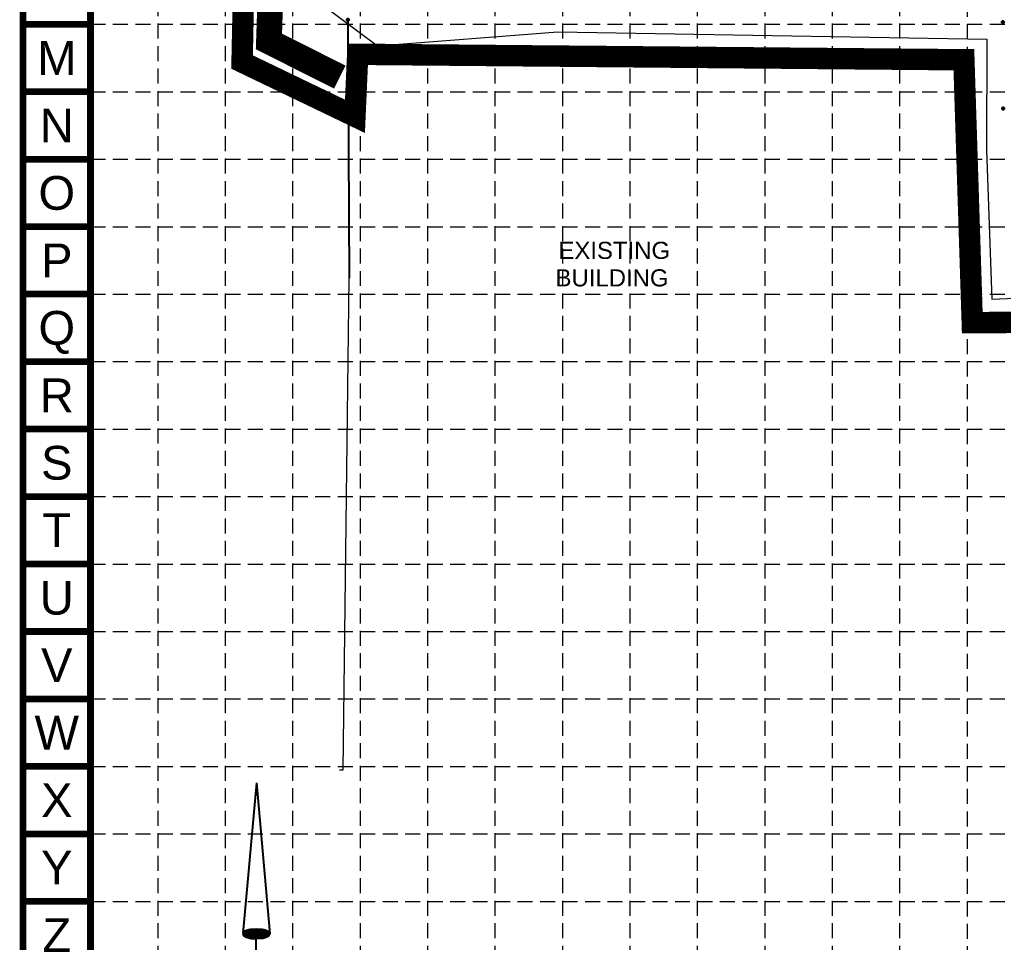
# Model space of a CAD drawing. Header units: feet. Extents: x 2331696 to 2332706, y 6924295 to 6924927.
# Drawn here: x 2331696.2 to 2331925.9, y 6924506.8 to 6924722.2 of the extents above; entities that cross this region are included whole.
import ezdxf
from ezdxf.enums import TextEntityAlignment as Align

# ---------------------------------------------------------------- set-up
doc = ezdxf.new("R2010")
doc.units = ezdxf.units.FT
doc.header["$MEASUREMENT"] = 0
doc.linetypes.add('DASHED', pattern=[0.75, 0.5, -0.25])
doc.linetypes.add('HIDDEN', pattern=[0.375, 0.25, -0.125])
for name, color, linetype in [('A-BULDG-TXT', 4, 'Continuous'), ('BASE', 7, 'Continuous'), ('BNDY', 7, 'Continuous'), ('EX-BLDG', 250, 'Continuous'), ('ex-building traced', 251, 'Continuous'), ('EX-SPOT-ELEV', 7, 'Continuous'), ('GRID', 254, 'HIDDEN'), ('Level 58', 7, 'Continuous'), ('NARROW', 7, 'Continuous'), ('SILT FENCE', 200, 'Continuous'), ('TXT-FRZ', 4, 'Continuous')]:
    doc.layers.add(name, color=color, linetype=linetype)
doc.styles.get("Standard").update_dxf_attribs({"font": 'ARIAL.TTF'})

# ---------------------------------------------------------------- blocks, each defined once
blk = doc.blocks.new('SURFPT_267')
at = {"layer": 'Level 58', "color": 51, "linetype": 'Continuous', "lineweight": 53}
blk.add_point((0, 0), dxfattribs=at)
blk = doc.blocks.new('SURFPT_289')
at = {"layer": 'Level 58', "color": 51, "linetype": 'Continuous', "lineweight": 53}
blk.add_point((0, 0), dxfattribs=at)
blk = doc.blocks.new('SURFPT_292')
at = {"layer": 'Level 58', "color": 51, "linetype": 'Continuous', "lineweight": 53}
blk.add_point((0, 0), dxfattribs=at)
blk = doc.blocks.new('North Arrow')
at = {"layer": 'NARROW'}
for p, q in [((32.43, 3.06), (32.43, 4.63)), ((0, 0), (22.36, 2)), ((28.77, -2.09), (34.02, 2.32)), ((36.18, 2.33), (30.46, 2.33)), ((36.16, 2.32), (31.04, -2.09)), ((39.1, 0.01), (59.96, 2.11)), ((0, 0), (22.33, -2.02)), ((31.2, -0.05), (21.66, -0.05)), ((21.66, -0.05), (21.66, -0.05)), ((57.45, -0.05), (33.41, -0.05)), ((59.83, -2.14), (39.04, -0.01)), ((57.69, -0.03), (57.77, -0.01)), ((57.77, -0.05), (57.69, -0.03)), ((28.77, -2.09), (34.95, -2.09)), ((32.43, -4.26), (32.43, -2.8))]:
    blk.add_line(p, q, dxfattribs=at)
blk.add_lwpolyline([(22.36, -2.03), (22.59, -1.93, 0.091577), (22.87, -1.44, 0.048306), (23.03, -0.75), (23.07, -0.01), (23.01, 0.82, 0.048306), (22.87, 1.42, 0.091577), (22.59, 1.91), (22.36, 2.01), (22.14, 1.91, 0.091577), (21.86, 1.42, 0.048306), (21.72, 0.82), (21.66, -0.01), (21.72, -0.83, 0.048306), (21.86, -1.44, 0.091577), (22.14, -1.93)], format="xyb", close=True, dxfattribs=at)
for points in [[(57.46, -0.03), (57.44, 0.08, -0.066818), (57.67, 0.47, -0.03073), (58.01, 0.84), (58.52, 1.29), (59.07, 1.7, -0.03073), (59.5, 1.95, -0.066818), (59.93, 2.1), (60.04, 2.06)], [(60.04, 2.06), (60.05, 1.95, -0.066818), (59.82, 1.56, -0.03073), (59.43, 1.14), (58.97, 0.74), (58.42, 0.33, -0.03073), (57.99, 0.08, -0.036692), (57.76, -0.02)], [(57.46, -0.04), (57.44, -0.15, 0.066818), (57.67, -0.54, 0.03073), (58.01, -0.9), (58.52, -1.36), (59.07, -1.77, 0.03073), (59.5, -2.02, 0.066818), (59.93, -2.17), (60.04, -2.13)], [(60.04, -2.13), (60.05, -2.01, 0.066818), (59.82, -1.63, 0.03073), (59.43, -1.2), (58.97, -0.8), (58.42, -0.4, 0.03073), (57.99, -0.15, 0.036692), (57.76, -0.05)]]:
    blk.add_lwpolyline(points, format="xyb", dxfattribs=at)
for centre, start, end in [((30.46, 3.86), 178.8769, 270), ((34.95, -3.62), 358.8769, 90)]:
    blk.add_arc(centre, 1.53, start, end, dxfattribs=at)
for points in [[(23.02, 0.75), (21.85, 1.42), (22.87, 1.44), (22.14, 1.91)], [(22.87, 1.44), (22.14, 1.91), (22.59, 1.91), (22.36, 2)], [(31.05, -2.09), (36.15, 2.36), (28.75, -2.06), (34.01, 2.36)], [(59.26, 1), (58.69, 1.42), (59.45, 1.15), (59, 1.65)], [(59.45, 1.15), (59, 1.65), (59.62, 1.34), (59.28, 1.82)], [(59.62, 1.34), (59.28, 1.82), (59.81, 1.55), (59.49, 1.95)], [(59.81, 1.55), (59.49, 1.95), (59.93, 1.73), (59.69, 2.04)], [(59.93, 1.73), (59.69, 2.04), (60.05, 1.94), (59.93, 2.1)], [(60.05, 1.94), (59.93, 2.1), (60.04, 2.06)], [(23.03, -0.76), (21.67, -0.05), (23.07, -0.05), (21.72, 0.82)], [(23.07, -0.05), (21.72, 0.82), (23.02, 0.75), (21.85, 1.42)], [(57.44, 0.08), (57.7, -0.01), (57.5, 0.21), (57.77, -0.01)], [(57.45, -0.04), (57.69, -0.02), (57.44, 0.08), (57.7, -0.01)], [(57.5, 0.21), (57.77, -0.01), (57.6, 0.39), (57.94, 0.06)], [(57.6, 0.39), (57.94, 0.06), (57.68, 0.5), (58.07, 0.13)], [(57.68, 0.5), (58.07, 0.13), (57.84, 0.66), (58.29, 0.26)], [(57.84, 0.66), (58.29, 0.26), (58.03, 0.86), (58.52, 0.41)], [(58.03, 0.86), (58.52, 0.41), (58.26, 1.07), (58.73, 0.57)], [(58.26, 1.07), (58.73, 0.57), (58.52, 1.3), (59.05, 0.81)], [(58.52, 1.3), (59.05, 0.81), (58.7, 1.42), (59.26, 0.99)], [(22.87, -1.44), (21.72, -0.87), (23.03, -0.76), (21.67, -0.05)], [(22.58, -1.93), (21.86, -1.45), (22.87, -1.44), (21.72, -0.87)], [(22.36, -2.01), (22.14, -1.93), (22.58, -1.93), (21.86, -1.45)], [(57.44, -0.14), (57.69, -0.02), (57.45, -0.04), (57.69, -0.02)], [(57.46, -0.19), (57.7, -0.03), (57.44, -0.14), (57.69, -0.02)], [(57.53, -0.33), (57.76, -0.05), (57.46, -0.19), (57.7, -0.03)], [(57.63, -0.48), (57.9, -0.1), (57.53, -0.33), (57.76, -0.05)], [(57.78, -0.66), (58.09, -0.2), (57.63, -0.48), (57.9, -0.1)], [(57.97, -0.87), (58.34, -0.35), (57.78, -0.66), (58.09, -0.2)], [(58.24, -1.11), (58.61, -0.54), (57.97, -0.87), (58.34, -0.35)], [(58.61, -1.43), (58.93, -0.77), (58.24, -1.11), (58.61, -0.54)], [(58.91, -1.64), (59.2, -1), (58.61, -1.43), (58.93, -0.77)], [(59.12, -1.79), (59.57, -1.36), (58.92, -1.65), (59.2, -1.01)], [(59.35, -1.93), (59.81, -1.62), (59.12, -1.79), (59.57, -1.36)], [(59.54, -1.32), (59.41, -1.18), (59.21, -1.01)], [(59.58, -2.05), (59.93, -1.79), (59.35, -1.93), (59.81, -1.62)], [(59.78, -2.13), (60.05, -2.01), (59.58, -2.05), (59.93, -1.79)], [(59.92, -2.17), (60.04, -2.13), (59.78, -2.13), (60.05, -2.01)]]:
    blk.add_solid(points, dxfattribs=at)

msp = doc.modelspace()

# ---------------------------------------------------------------- linework, layer by layer
at = {"layer": 'BASE', "const_width": 1.57}
msp.add_lwpolyline([(2331696.95, 6924295.9), (2332704.95, 6924295.9), (2332704.95, 6924925.9), (2331696.95, 6924925.9)], close=True, dxfattribs=at)
for points in [[(2331712.7, 6924311.19), (2331712.7, 6924925.9)], [(2331712.7, 6924721.15), (2331696.95, 6924721.15)], [(2331712.7, 6924705.4), (2331696.95, 6924705.4)], [(2331712.7, 6924689.65), (2331696.95, 6924689.65)], [(2331712.7, 6924673.9), (2331696.95, 6924673.9)], [(2331712.7, 6924658.15), (2331696.95, 6924658.15)], [(2331712.7, 6924642.4), (2331696.95, 6924642.4)], [(2331712.7, 6924626.65), (2331696.95, 6924626.65)], [(2331712.7, 6924610.9), (2331696.95, 6924610.9)], [(2331712.7, 6924595.15), (2331696.95, 6924595.15)], [(2331712.7, 6924579.4), (2331696.95, 6924579.4)], [(2331712.7, 6924563.65), (2331696.95, 6924563.65)], [(2331712.7, 6924547.9), (2331696.95, 6924547.9)], [(2331712.7, 6924532.15), (2331696.95, 6924532.15)], [(2331712.7, 6924516.4), (2331696.95, 6924516.4)]]:
    msp.add_lwpolyline(points, dxfattribs=at)
at = {"layer": 'BNDY', "linetype": 'Continuous', "lineweight": 0}
msp.add_lwpolyline([(2332407.68, 6924806.49), (2332041.18, 6924807.95), (2331770.23, 6924807.95), (2331758.56, 6924761), (2331747.07, 6924740.52), (2331779.69, 6924716.11), (2331821.81, 6924719.35), (2331922, 6924717.65), (2331921.93, 6924691.76), (2331923.21, 6924656.96), (2331965.93, 6924658.84), (2331963.63, 6924721.7), (2332002.58, 6924722.54), (2332003.9, 6924704.1), (2332100.54, 6924705.98), (2332103.05, 6924720.01), (2332172.14, 6924721.19), (2332172.84, 6924658.21), (2332216.09, 6924649.99), (2332218.48, 6924510.31)], dxfattribs=at)
at = {"layer": 'EX-BLDG'}
msp.add_line((2331772.8, 6924722.2), (2331773.14, 6924661.85), dxfattribs=at)
at = {"layer": 'ex-building traced', "linetype": 'Continuous', "lineweight": 13}
msp.add_lwpolyline([(2331770.86, 6924547.08), (2331771.73, 6924547.08), (2331773.14, 6924661.85)], dxfattribs=at)
at = {"layer": 'GRID', "color": 252, "linetype": 'HIDDEN', "lineweight": 0, "ltscale": 14}
for p, q in [((2331728.4, 6924910.3), (2331728.4, 6924358.83)), ((2331744.15, 6924910.3), (2331744.15, 6924358.83)), ((2331759.9, 6924910.3), (2331759.9, 6924358.83)), ((2331775.65, 6924910.3), (2331775.65, 6924358.83)), ((2331791.4, 6924910.3), (2331791.4, 6924358.83)), ((2331807.15, 6924910.3), (2331807.15, 6924358.83)), ((2331822.9, 6924910.3), (2331822.9, 6924358.83)), ((2331838.65, 6924910.3), (2331838.65, 6924358.83)), ((2331854.4, 6924910.3), (2331854.4, 6924358.83)), ((2331870.15, 6924910.3), (2331870.15, 6924358.83)), ((2331885.9, 6924910.3), (2331885.9, 6924358.83)), ((2331901.65, 6924910.3), (2331901.65, 6924358.83)), ((2331917.45, 6924910.15), (2331917.45, 6924358.83)), ((2331712.7, 6924721.15), (2332689.2, 6924721.15)), ((2331712.7, 6924705.4), (2332689.2, 6924705.4)), ((2331712.7, 6924689.65), (2332689.2, 6924689.65)), ((2331712.7, 6924673.9), (2332689.2, 6924673.9)), ((2331712.7, 6924658.15), (2332689.2, 6924658.15)), ((2331712.7, 6924642.4), (2332689.2, 6924642.4)), ((2331712.7, 6924626.65), (2332689.2, 6924626.65)), ((2331712.7, 6924610.9), (2332689.2, 6924610.9)), ((2331712.7, 6924595.15), (2332689.2, 6924595.15)), ((2331712.7, 6924579.4), (2332689.2, 6924579.4)), ((2331712.7, 6924563.65), (2332689.2, 6924563.65)), ((2331712.7, 6924547.9), (2332689.2, 6924547.9)), ((2331712.7, 6924532.15), (2332689.2, 6924532.15)), ((2331712.7, 6924516.4), (2332689.2, 6924516.4))]:
    msp.add_line(p, q, dxfattribs=at)
at = {"layer": 'SILT FENCE', "lineweight": 30, "const_width": 6}
msp.add_lwpolyline([(2331754.71, 6924727.31), (2331754.37, 6924717.14), (2331770.92, 6924708.82)], dxfattribs=at)
at = {"layer": 'TXT-FRZ', "color": 1, "linetype": 'DASHED', "ltscale": 40, "const_width": 5}
msp.add_lwpolyline([(2332229.33, 6924810.28), (2331750.15, 6924812.64), (2331748.1, 6924712.33), (2331774.46, 6924699.66), (2331775.1, 6924714.14), (2331916.66, 6924712.86), (2331918.62, 6924651.5), (2331970.17, 6924651.75), (2331970.17, 6924711.37), (2331998.68, 6924711.37), (2332000.44, 6924655.25), (2332107.46, 6924658.32), (2332112.29, 6924681.56), (2332133.78, 6924684.19), (2332133.78, 6924706.55), (2332165.81, 6924706.99), (2332167.12, 6924656.13), (2332211.42, 6924644.73), (2332209.97, 6924510.55), (2332369.27, 6924511.79)], dxfattribs=at)

# ---------------------------------------------------------------- block references
at = {"layer": 'BASE', "xscale": 1.57500000030268, "yscale": 1.574999999938882, "zscale": 1.575, "rotation": 270}
msp.add_blockref('North Arrow', (2331751.44, 6924544.03), dxfattribs=at)
at = {"layer": 'EX-SPOT-ELEV'}
for name, p in [('SURFPT_267', (2331772.8, 6924722.2, 688.39)), ('SURFPT_292', (2331925.78, 6924721.61, 695.46)), ('SURFPT_289', (2331925.85, 6924701.51, 700.29))]:
    msp.add_blockref(name, p, dxfattribs=at)

# ---------------------------------------------------------------- texts
at = {"layer": 'A-BULDG-TXT', "color": 7}
for s, p in [('EXISTING', (2331821.97, 6924666.37)), ('BUILDING', (2331821.3, 6924659.95))]:
    msp.add_text(s, height=4, dxfattribs=at).set_placement(p)
at = {"layer": 'BASE'}
for s, p in [('M', (2331704.83, 6924713.28)), ('N', (2331704.83, 6924697.53)), ('O', (2331704.83, 6924681.78)), ('Q', (2331704.83, 6924650.28)), ('R', (2331704.83, 6924634.53)), ('T', (2331704.83, 6924603.03)), ('U', (2331704.83, 6924587.28)), ('W', (2331704.83, 6924555.78)), ('Z', (2331704.83, 6924508.53))]:
    msp.add_text(s, height=7.88, dxfattribs=at).set_placement(p, align=Align.MIDDLE_CENTER)
at = {"layer": 'BASE', "width": 1}
for s, p in [('P', (2331704.83, 6924666.03)), ('S', (2331704.83, 6924618.78)), ('V', (2331704.83, 6924571.53)), ('X', (2331704.83, 6924540.03)), ('Y', (2331704.83, 6924524.28))]:
    msp.add_text(s, height=7.88, dxfattribs=at).set_placement(p, align=Align.MIDDLE_CENTER)

doc.saveas('drawing.dxf')
